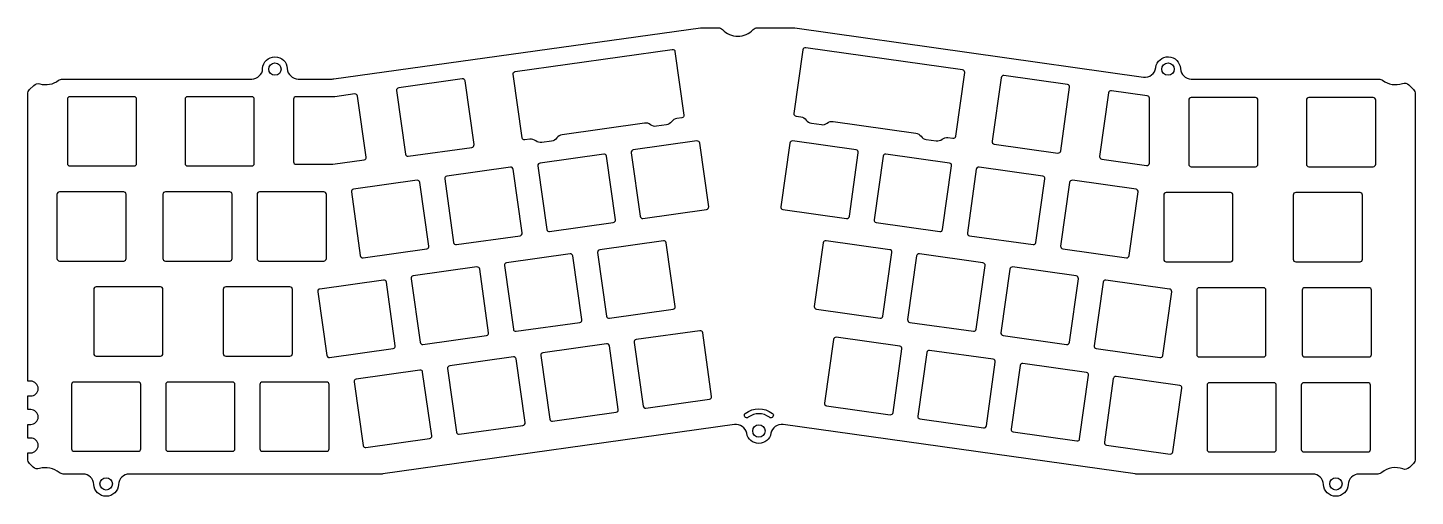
# Model space of a CAD drawing. Header units: millimetres. Extents: x -281 to 0, y 1 to 96.
import ezdxf

# ---------------------------------------------------------------- set-up
doc = ezdxf.new("R2010")
doc.units = ezdxf.units.MM
doc.layers.get('0').update_dxf_attribs({"linetype": 'CONTINUOUS'})

msp = doc.modelspace()

# ---------------------------------------------------------------- linework, layer by layer
for points in [[(-144.58, 96.29, -0.034639), (-144.28, 96.31), (-140.98, 96.31, -0.205294), (-140.08, 95.92, 0.428654), (-133.92, 95.92, -0.205294), (-133.02, 96.31), (-125.81, 96.31, -0.035059), (-125.5, 96.29), (-54.97, 86.34, 0.419023), (-52.48, 88.24, -0.920101), (-47.5, 88.04, 0.401801), (-45.3, 85.93), (-7.36, 85.93, -0.165439), (-6.6, 85.68, 0.253642), (-2.6, 85.03, -0.28842), (-1.3, 84.74), (-0.37, 83.8, -0.198912), (0, 82.92), (0, 9.02, -0.198912), (-0.37, 8.13), (-1.19, 7.31, -0.294293), (-2.52, 7.02, 0.271251), (-6.75, 6.29, -0.176824), (-7.55, 6), (-11.35, 6, 0.401801), (-13.55, 3.89, -0.958315), (-18.55, 3.89, 0.401801), (-20.75, 6), (-56.32, 6, -0.034876), (-56.63, 6.02), (-127.83, 16.01, 0.4006), (-130.3, 14.24, -0.829167), (-135.21, 14.24, 0.400597), (-137.68, 16.01), (-208.77, 6.02, -0.034922), (-209.08, 6), (-260.05, 6, 0.401801), (-262.25, 3.89, -0.958315), (-267.25, 3.89, 0.401801), (-269.44, 6), (-273.42, 6, -0.176749), (-274.22, 6.29, 0.257214), (-278.25, 7.09, -0.280167), (-279.51, 7.4), (-280.24, 8.13, -0.198912), (-280.61, 9.02), (-280.61, 10.29), (-280, 10.29, 1), (-280, 13.29), (-280.61, 13.29), (-280.61, 16.04), (-280, 16.04, 1), (-280, 19.04), (-280.61, 19.04), (-280.61, 21.79), (-280, 21.79, 1), (-280, 24.79), (-280.61, 24.79), (-280.61, 82.92, -0.198912), (-280.24, 83.8), (-279.39, 84.65, -0.274264), (-278.16, 84.96, 0.239807), (-274.37, 85.68, -0.165517), (-273.61, 85.93), (-235.3, 85.93, 0.401801), (-233.1, 88.04, -0.958315), (-228.11, 88.04, 0.401801), (-225.91, 85.93), (-219.02, 85.93, 0.034639), (-218.71, 85.96)], [(-150.39, 77.28, -0.203664), (-151.46, 76.64), (-153.45, 76.36, -0.203437), (-154.65, 76.68, 0.203525), (-155.85, 77.01), (-172.54, 74.66, 0.203492), (-173.6, 74.02, -0.203566), (-174.67, 73.38), (-176.66, 73.1, -0.203428), (-177.86, 73.42, 0.203551), (-179.06, 73.74), (-180.06, 73.6, -0.414268), (-180.63, 74.03), (-182.44, 86.9, -0.414209), (-182.01, 87.47), (-150.27, 91.93, -0.414234), (-149.71, 91.5), (-147.9, 78.63, -0.414279), (-148.33, 78.06), (-149.33, 77.92, 0.203648)], [(-122.1, 76.98), (-120.11, 76.7, 0.203566), (-118.91, 77.02, -0.203492), (-117.71, 77.34), (-101.02, 74.99, -0.203525), (-99.95, 74.35, 0.203437), (-98.89, 73.71), (-96.89, 73.43, 0.203664), (-95.7, 73.75, -0.203648), (-94.5, 74.08), (-93.49, 73.94, 0.414279), (-92.93, 74.36), (-91.12, 87.23, 0.414234), (-91.55, 87.8), (-123.28, 92.26, 0.414209), (-123.85, 91.83), (-125.66, 78.96, 0.414268), (-125.23, 78.4), (-124.23, 78.26, -0.203551), (-123.17, 77.62, 0.203428)], [(-190.35, 72.66), (-192.16, 85.54, 0.4142), (-192.72, 85.96), (-205.59, 84.15, 0.414202), (-206.02, 83.59), (-204.21, 70.71, 0.414251), (-203.65, 70.29), (-190.77, 72.1, 0.414201)], [(-85.14, 72.76), (-72.27, 70.95, 0.414203), (-71.71, 71.38), (-69.9, 84.25, 0.414224), (-70.32, 84.82), (-83.19, 86.63, 0.414182), (-83.76, 86.2), (-85.57, 73.33, 0.414245)], [(-272.1, 68.34), (-259.1, 68.34, 0.414214), (-258.6, 68.84), (-258.6, 81.84, 0.414214), (-259.1, 82.34), (-272.1, 82.34, 0.414214), (-272.6, 81.84), (-272.6, 68.84, 0.414214)], [(-234.79, 68.84), (-234.79, 81.84, 0.414214), (-235.29, 82.34), (-248.29, 82.34, 0.414214), (-248.79, 81.84), (-248.79, 68.84, 0.414214), (-248.29, 68.34), (-235.29, 68.34, 0.414214)], [(-226.34, 68.67), (-218.91, 68.67), (-212.59, 69.56, 0.414202), (-212.16, 70.13), (-213.9, 82.48, 0.414221), (-214.46, 82.91), (-218.51, 82.34), (-226.34, 82.34, 0.414214), (-226.84, 81.84), (-226.84, 69.17, 0.414214)], [(-63.4, 69.71), (-54.34, 68.43, 0.455729), (-53.77, 68.93), (-53.77, 82.06, 0.373885), (-54.2, 82.55), (-61.45, 83.57, 0.4142), (-62.02, 83.14), (-63.83, 70.27, 0.414224)], [(-45.81, 81.68), (-45.81, 68.69, 0.414214), (-45.31, 68.19), (-32.31, 68.19, 0.414214), (-31.81, 68.69), (-31.81, 81.68, 0.414214), (-32.31, 82.18), (-45.31, 82.18, 0.414214)], [(-8, 68.69), (-8, 81.68, 0.414214), (-8.5, 82.18), (-21.5, 82.18, 0.414214), (-22, 81.68), (-22, 68.69, 0.414214), (-21.5, 68.19), (-8.5, 68.19, 0.414214)], [(-156.19, 57.72), (-143.32, 59.53, 0.414197), (-142.89, 60.1), (-144.7, 72.97, 0.414201), (-145.27, 73.39), (-158.14, 71.58, 0.414243), (-158.57, 71.02), (-156.75, 58.15, 0.414213)], [(-126.5, 72.97), (-128.31, 60.1, 0.414147), (-127.88, 59.53), (-115.01, 57.72, 0.414264), (-114.44, 58.15), (-112.64, 71.02, 0.414201), (-113.06, 71.59), (-125.93, 73.4, 0.414242)], [(-164.13, 70.74), (-177, 68.93, 0.414201), (-177.43, 68.37), (-175.62, 55.49, 0.414258), (-175.06, 55.07), (-162.18, 56.88, 0.414195), (-161.76, 57.44), (-163.57, 70.32, 0.4142)], [(-107.63, 70.32), (-109.44, 57.45, 0.414205), (-109.02, 56.88), (-96.15, 55.07, 0.414222), (-95.58, 55.5), (-93.77, 68.37, 0.414201), (-94.2, 68.93), (-107.07, 70.74, 0.414227)], [(-180.62, 54.79), (-182.43, 67.67, 0.414232), (-183, 68.09), (-195.87, 66.28, 0.4142), (-196.29, 65.72), (-194.48, 52.84, 0.414192), (-193.92, 52.42), (-181.05, 54.23, 0.41423)], [(-88.77, 67.67), (-90.58, 54.79, 0.414227), (-90.15, 54.23), (-77.28, 52.42, 0.414176), (-76.72, 52.85), (-74.91, 65.72, 0.414229), (-75.33, 66.28), (-88.21, 68.09, 0.414222)], [(-212.78, 49.77), (-199.91, 51.58, 0.414232), (-199.48, 52.14), (-201.29, 65.01, 0.414201), (-201.86, 65.44), (-214.73, 63.63, 0.414184), (-215.16, 63.07), (-213.35, 50.19, 0.414237)], [(-71.29, 51.58), (-58.42, 49.77, 0.414198), (-57.85, 50.19), (-56.04, 63.07, 0.41422), (-56.47, 63.63), (-69.34, 65.44, 0.414187), (-69.9, 65.02), (-71.72, 52.14, 0.414249)], [(-274.7, 62.6), (-274.7, 49.6, 0.414214), (-274.2, 49.1), (-261.2, 49.1, 0.414214), (-260.7, 49.6), (-260.7, 62.6, 0.414214), (-261.2, 63.1), (-274.2, 63.1, 0.414214)], [(-252.77, 49.1), (-239.77, 49.1, 0.414214), (-239.27, 49.6), (-239.27, 62.6, 0.414214), (-239.77, 63.1), (-252.77, 63.1, 0.414214), (-253.27, 62.6), (-253.27, 49.6, 0.414214)], [(-220.72, 63.1), (-233.72, 63.1, 0.414214), (-234.22, 62.6), (-234.22, 49.6, 0.414214), (-233.72, 49.1), (-220.72, 49.1, 0.414214), (-220.22, 49.6), (-220.22, 62.6, 0.414214)], [(-50.36, 48.95), (-37.36, 48.95, 0.414214), (-36.86, 49.45), (-36.86, 62.45, 0.414214), (-37.36, 62.95), (-50.36, 62.95, 0.414214), (-50.86, 62.45), (-50.86, 49.45, 0.414214)], [(-24.67, 62.45), (-24.67, 49.45, 0.414214), (-24.17, 48.95), (-11.17, 48.95, 0.414214), (-10.67, 49.45), (-10.67, 62.45, 0.414214), (-11.17, 62.95), (-24.17, 62.95, 0.414214)], [(-170.91, 50.55), (-183.78, 48.74, 0.41418), (-184.21, 48.18), (-182.4, 35.3, 0.414244), (-181.84, 34.88), (-168.96, 36.69, 0.414204), (-168.54, 37.25), (-170.35, 50.13, 0.414227)], [(-149.67, 39.9), (-151.48, 52.78, 0.414158), (-152.05, 53.2), (-164.92, 51.39, 0.414224), (-165.35, 50.83), (-163.54, 37.96, 0.414227), (-162.97, 37.53), (-150.1, 39.34, 0.414246)], [(-107.66, 37.96), (-105.85, 50.83, 0.414277), (-106.28, 51.4), (-119.15, 53.2, 0.414187), (-119.72, 52.78), (-121.53, 39.91, 0.414205), (-121.1, 39.34), (-108.23, 37.53, 0.414185)], [(-102.24, 36.69), (-89.36, 34.88, 0.414209), (-88.8, 35.31), (-86.99, 48.18, 0.414213), (-87.42, 48.74), (-100.29, 50.55, 0.414193), (-100.85, 50.13), (-102.66, 37.25, 0.414239)], [(-200.7, 32.23), (-187.83, 34.04, 0.414196), (-187.4, 34.6), (-189.21, 47.48, 0.414251), (-189.78, 47.9), (-202.65, 46.09, 0.4142), (-203.08, 45.53), (-201.27, 32.65, 0.414208)], [(-83.37, 34.04), (-70.5, 32.23, 0.414208), (-69.93, 32.66), (-68.13, 45.53, 0.414184), (-68.55, 46.09), (-81.42, 47.9, 0.414206), (-81.99, 47.48), (-83.8, 34.6, 0.414256)], [(-208.64, 45.25), (-221.51, 43.44, 0.41417), (-221.94, 42.88), (-220.13, 30, 0.414243), (-219.57, 29.58), (-206.69, 31.39, 0.414224), (-206.27, 31.95), (-208.08, 44.82, 0.414217)], [(-49.69, 43.44), (-62.56, 45.25, 0.414222), (-63.12, 44.83), (-64.93, 31.95, 0.414225), (-64.51, 31.39), (-51.64, 29.58, 0.414179), (-51.07, 30), (-49.26, 42.88, 0.414229)], [(-267.27, 43.36), (-267.27, 30.36, 0.414214), (-266.77, 29.86), (-253.77, 29.86, 0.414214), (-253.27, 30.36), (-253.27, 43.36, 0.414214), (-253.77, 43.86), (-266.77, 43.86, 0.414214)], [(-227.58, 43.86), (-240.58, 43.86, 0.414214), (-241.08, 43.36), (-241.08, 30.36, 0.414214), (-240.58, 29.86), (-227.58, 29.86, 0.414214), (-227.08, 30.36), (-227.08, 43.36, 0.414214)], [(-30.2, 30.2), (-30.2, 43.21, 0.414214), (-30.7, 43.71), (-43.69, 43.71, 0.414214), (-44.19, 43.21), (-44.19, 30.2, 0.414214), (-43.69, 29.7), (-30.7, 29.7, 0.414214)], [(-22.36, 29.7), (-9.36, 29.7, 0.414214), (-8.86, 30.2), (-8.86, 43.21, 0.414214), (-9.36, 43.71), (-22.36, 43.71, 0.414214), (-22.86, 43.21), (-22.86, 30.2, 0.414214)], [(-155.6, 19.33), (-142.73, 21.14, 0.414203), (-142.3, 21.7), (-144.11, 34.58, 0.414199), (-144.68, 35), (-157.55, 33.19, 0.414204), (-157.98, 32.63), (-156.17, 19.75, 0.414249)], [(-161.17, 19.05), (-162.98, 31.92, 0.414222), (-163.54, 32.35), (-176.42, 30.54, 0.414205), (-176.84, 29.98), (-175.03, 17.1, 0.414222), (-174.47, 16.68), (-161.6, 18.49, 0.414205)], [(-119.04, 19.8), (-106.17, 18, 0.414203), (-105.6, 18.43), (-103.8, 31.3, 0.414225), (-104.23, 31.87), (-117.1, 33.67, 0.414203), (-117.67, 33.24), (-119.47, 20.37, 0.414225)], [(-100.17, 17.16), (-87.3, 15.35, 0.41424), (-86.73, 15.78), (-84.93, 28.65, 0.414184), (-85.35, 29.22), (-98.23, 31.02, 0.414222), (-98.79, 30.6), (-100.6, 17.72, 0.414208)], [(-180.03, 16.4), (-181.84, 29.28, 0.414203), (-182.4, 29.7), (-195.27, 27.9, 0.414203), (-195.7, 27.34), (-193.9, 14.46, 0.414224), (-193.33, 14.04), (-180.46, 15.84, 0.414225)], [(-81.31, 14.51), (-68.43, 12.7, 0.41421), (-67.87, 13.13), (-66.06, 26, 0.414203), (-66.49, 26.57), (-79.36, 28.37, 0.414269), (-79.93, 27.95), (-81.73, 15.08, 0.414173)], [(-201.3, 27.04), (-214.17, 25.21, 0.414205), (-214.6, 24.65), (-212.77, 11.78, 0.414219), (-212.2, 11.35), (-199.33, 13.18, 0.414229), (-198.91, 13.75), (-200.74, 26.62, 0.414201)], [(-47.62, 23.92), (-60.49, 25.72, 0.414194), (-61.06, 25.3), (-62.87, 12.42, 0.414205), (-62.44, 11.86), (-49.57, 10.05, 0.414184), (-49.01, 10.48), (-47.19, 23.35, 0.414272)], [(-258.25, 24.62), (-271.25, 24.62, 0.414214), (-271.75, 24.12), (-271.75, 11.12, 0.414214), (-271.25, 10.62), (-258.25, 10.62, 0.414214), (-257.75, 11.12), (-257.75, 24.12, 0.414214)], [(-239.2, 24.62), (-252.2, 24.62, 0.414214), (-252.7, 24.12), (-252.7, 11.12, 0.414214), (-252.2, 10.62), (-239.2, 10.62, 0.414214), (-238.7, 11.12), (-238.7, 24.12, 0.414214)], [(-219.65, 11.12), (-219.65, 24.12, 0.414214), (-220.15, 24.62), (-233.15, 24.62, 0.414214), (-233.65, 24.12), (-233.65, 11.12, 0.414214), (-233.15, 10.62), (-220.15, 10.62, 0.414214)], [(-42.1, 23.97), (-42.1, 10.96, 0.414214), (-41.6, 10.46), (-28.6, 10.46, 0.414214), (-28.1, 10.96), (-28.1, 23.97, 0.414214), (-28.6, 24.47), (-41.6, 24.47, 0.414214)], [(-9.55, 24.47), (-22.55, 24.47, 0.414214), (-23.05, 23.97), (-23.05, 10.96, 0.414214), (-22.55, 10.46), (-9.55, 10.46, 0.414214), (-9.05, 10.96), (-9.05, 23.97, 0.414214)], [(-134.88, 17.48, -1), (-135.49, 18.27, -0.339651), (-130.01, 18.28, -1), (-130.62, 17.48, 0.339651)]]:
    msp.add_lwpolyline(points, format="xyb", close=True)
for centre in [(-230.61, 87.93), (-50, 87.93), (-132.75, 14.71), (-264.75, 4), (-16.05, 4)]:
    msp.add_circle(centre, 1.25)

doc.saveas('drawing.dxf')
